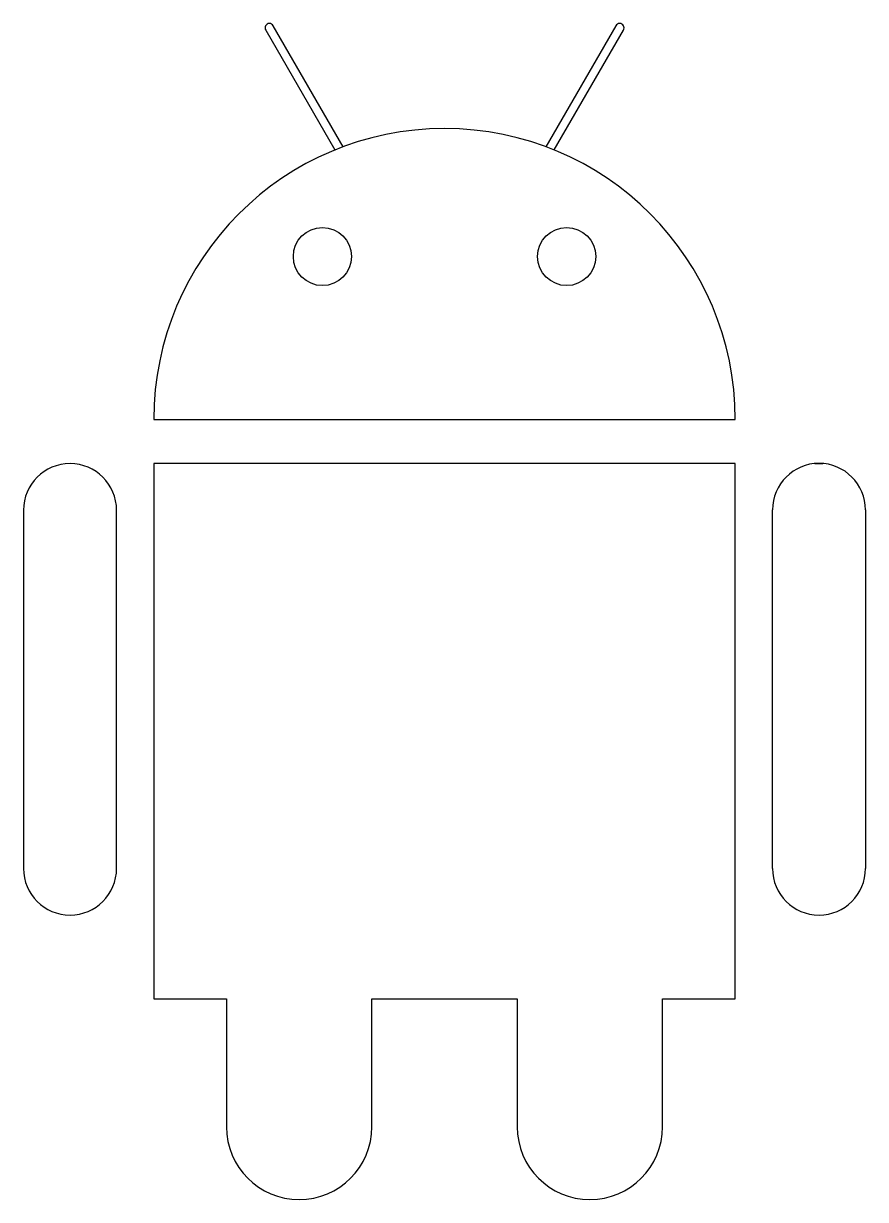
# Model space of a CAD drawing. Header units: inches. Extents: x 73 to 145, y 36 to 137.
import ezdxf

# ---------------------------------------------------------------- set-up
doc = ezdxf.new("R2010")
doc.units = ezdxf.units.IN
doc.header["$MEASUREMENT"] = 0

msp = doc.modelspace()

# ---------------------------------------------------------------- linework, layer by layer
for p, q in [((140.8, 98.95), (141.49, 98.95)), ((137.15, 64.15), (137.15, 94.97)), ((145.15, 94.97), (145.15, 64.15)), ((83.95, 52.95), (90.2, 52.95)), ((102.7, 52.95), (115.2, 52.95)), ((127.7, 52.95), (133.95, 52.95))]:
    msp.add_line(p, q)
for points in [[(100.22, 126.18), (94.22, 136.59, 1), (93.57, 136.21), (99.52, 125.91)], [(118.38, 125.91), (124.33, 136.21, 1), (123.68, 136.59), (117.67, 126.18)], [(90.2, 52.95), (90.2, 41.95, 1), (102.7, 41.95), (102.7, 52.95)], [(115.2, 52.95), (115.2, 41.95, 1), (127.7, 41.95), (127.7, 52.95)]]:
    msp.add_lwpolyline(points, format="xyb")
for points in [[(133.95, 102.75, 1), (83.95, 102.75)], [(80.75, 94.95, 1), (72.75, 94.95), (72.75, 64.15, 1), (80.75, 64.15)]]:
    msp.add_lwpolyline(points, format="xyb", close=True)
msp.add_lwpolyline([(133.95, 52.95), (133.95, 98.95), (83.95, 98.95), (83.95, 52.95)])
for centre in [(98.45, 116.75), (119.45, 116.75)]:
    msp.add_circle(centre, 2.5)
for centre, start, end in [((141.15, 94.97), 0, 180), ((141.15, 64.15), 180, 0)]:
    msp.add_arc(centre, 4, start, end)

doc.saveas('drawing.dxf')
